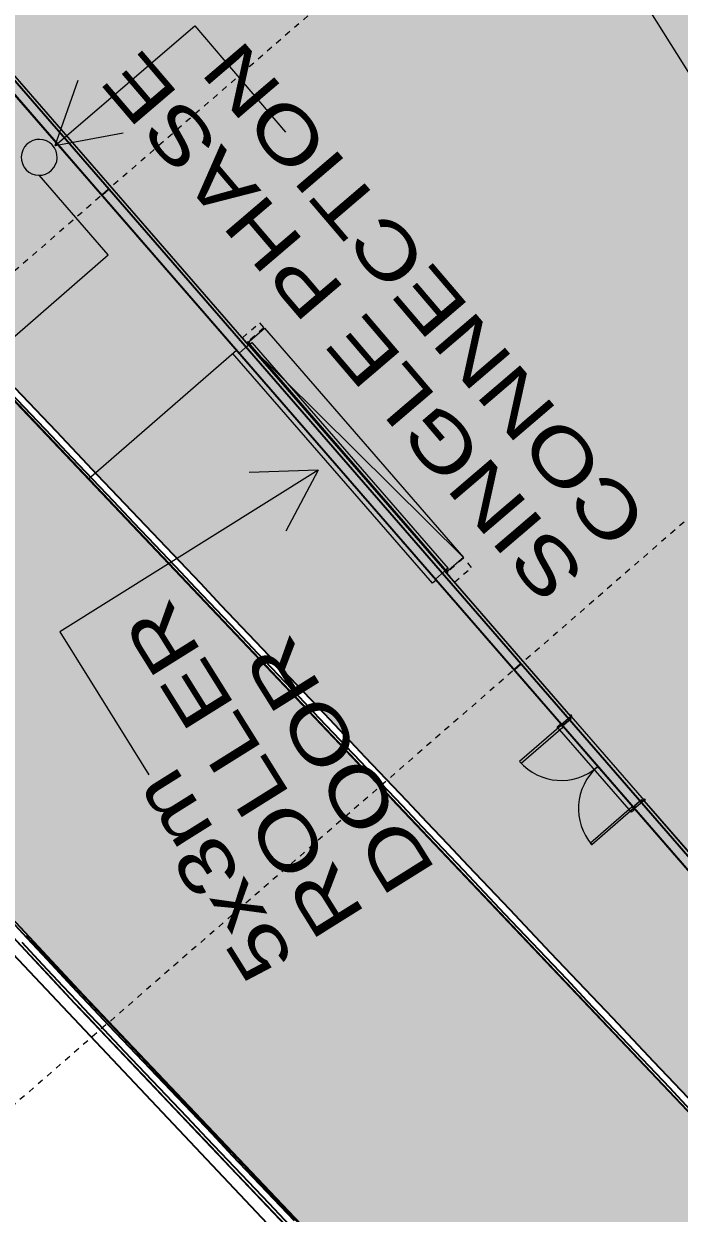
# Model space of a CAD drawing. Header units: metres. Extents: x 507649 to 508899, y 6966965 to 6967377.
# Drawn here: x 507759.82 to 507770.77, y 6967183.9 to 6967203.76 of the extents above; entities that cross this region are included whole.
import ezdxf

# ---------------------------------------------------------------- set-up
doc = ezdxf.new("R2010")
doc.units = ezdxf.units.M
for name, pattern in [('Dash Small', [0.9, 0.3, -0.15, 0.3, -0.15]), ('Grid Line', [2.1, 1.2, -0.3, 0.3, -0.3]), ('Overhead', [0.004, 0.0025, -0.0015])]:
    doc.linetypes.add(name, pattern=pattern)
doc.layers.get('DEFPOINTS').update_dxf_attribs({"color": 11})
doc.layers.add('_PROP-BDY', color=6, linetype='Continuous', plot=False)
for name, color, linetype, lineweight in [('A-DETL', 252, 'Continuous', 15), ('A-DOOR', 252, 'Continuous', 5), ('A-DOOR-FRAM', 252, 'Continuous', 5), ('A-FLOR', 252, 'Continuous', 5), ('A-FLOR-OVHD', 252, 'Overhead', 5), ('A-GENM', 252, 'Continuous', 5), ('A-WALL', 252, 'Continuous', 5), ('A-WALL-FNSH', 252, 'Continuous', 5)]:
    doc.layers.add(name, color=color, linetype=linetype, lineweight=lineweight)
for name, color, linetype in [('C_ARCH_BUILDING_OUTLINE', 5, 'Continuous'), ('C_TEXT_2.5', 7, 'Continuous'), ('EWS_BATTER TOP', 30, 'EARTHWORKS_Batter Ticks 1'), ('HATCH_PAVEMENT_CARPARK', 254, 'Continuous'), ('KRB_LIP', 6, 'Continuous'), ('PAV_CREST SAG', 2, 'Continuous')]:
    doc.layers.add(name, color=color, linetype=linetype)
doc.layers.add('C_HATCH_PR_BUILDING', color=7, linetype='Continuous', true_color=0xffffff)
doc.layers.add('HATCH_PAVEMENT_FOOTPATH', color=7, linetype='Continuous', true_color=0xffe8a3)
doc.layers.add('G-ANNO-TEXT', color=47, linetype='Continuous', lineweight=5, plot=False)
doc.layers.add('S-GRID', color=47, linetype='Continuous', lineweight=5, plot=False)
doc.styles.add('Arial', font='arial.ttf', dxfattribs={"width": 1.25, "height": 2.75})
doc.styles.add('Arial_B', font='ISOCP.shx', dxfattribs={"height": 800})
doc.linetypes.add('EARTHWORKS_Batter Ticks 1', pattern='A,0.5,[9,ISOCP.shx,S=1,R=0,X=0,Y=0],3,[9,ISOCP.shx,S=0.5,R=0,X=0,Y=0],2.5', length=6)

# ---------------------------------------------------------------- blocks, each defined once
blk = doc.blocks.new('XD_HATCH')
at = {"layer": 'C_HATCH_PR_BUILDING'}
h = blk.add_hatch(color=256, dxfattribs=at)
h.dxf.hatch_style = 1
h.paths.add_polyline_path([(507766.711, 6967255.442), (507736.522, 6967229.203), (507736.707, 6967228.989), (507736.687, 6967228.971), (507782.566, 6967176.226), (507795.661, 6967161.161), (507797.004, 6967162.328), (507817.315, 6967142.708), (507816.19, 6967141.318), (507902.111, 6967071.732), (507911.801, 6967083.72), (507919.918, 6967093.76), (507927.265, 6967102.833), (507888.211, 6967134.462), (507891.102, 6967138.268), (507841.624, 6967217.742), (507824.766, 6967203.095), (507829.311, 6967190.607), (507825.752, 6967187.514), (507795.494, 6967222.404)])
at = {"layer": 'HATCH_PAVEMENT_CARPARK'}
h = blk.add_hatch(color=256, dxfattribs=at)
h.dxf.hatch_style = 1
edge = h.paths.add_edge_path()
edge.add_arc((507820.003, 6967266.085), 90.985, 212.49045, 214.43315, ccw=False)
edge.add_line((507743.26, 6967217.211), (507739.398, 6967223.586))
edge.add_line((507739.398, 6967223.586), (507735.794, 6967229.354))
edge.add_arc((507741.735, 6967233.063), 7.004, 130.4092, 211.9744, ccw=False)
edge.add_line((507737.195, 6967238.395), (507750.654, 6967250.094))
edge.add_line((507750.654, 6967250.094), (507741.05, 6967244.042))
edge.add_line((507741.05, 6967244.042), (507736.887, 6967241.488))
edge.add_line((507736.887, 6967241.488), (507736.596, 6967241.375))
edge.add_line((507736.596, 6967241.375), (507734.55, 6967240.12))
edge.add_line((507734.55, 6967240.12), (507731.321, 6967238.12))
edge.add_line((507731.321, 6967238.12), (507725.641, 6967234.654))
edge.add_line((507725.641, 6967234.654), (507731.043, 6967225.636))
edge.add_line((507731.043, 6967225.636), (507734.314, 6967220.406))
edge.add_line((507734.314, 6967220.406), (507740.71, 6967210.555))
edge.add_arc((507792.018, 6967243.469), 60.957, 212.67978, 223.00419)
edge.add_line((507747.44, 6967201.893), (507760.817, 6967187.542))
edge.add_line((507760.817, 6967187.542), (507809.449, 6967136.334))
edge.add_line((507809.449, 6967136.334), (507818.102, 6967127.228))
edge.add_line((507818.102, 6967127.228), (507823.852, 6967121.378))
edge.add_line((507823.852, 6967121.378), (507824.492, 6967120.745))
edge.add_arc((508006.447, 6967303.151), 257.643, 225.07103, 227.49079)
edge.add_line((507832.355, 6967113.225), (507846.232, 6967101.068))
edge.add_line((507846.232, 6967101.068), (507853.401, 6967095.287))
edge.add_line((507853.401, 6967095.287), (507861.259, 6967089.103))
edge.add_line((507861.259, 6967089.103), (507875.892, 6967078.04))
edge.add_line((507875.892, 6967078.04), (507894.996, 6967066.105))
edge.add_line((507894.996, 6967066.105), (507898.306, 6967064.422))
edge.add_arc((507903.258, 6967076.442), 13, 247.607, 320.5781)
edge.add_line((507913.301, 6967068.186), (507923.209, 6967080.381))
edge.add_line((507923.209, 6967080.381), (507928.884, 6967087.367))
edge.add_line((507928.884, 6967087.367), (507934.503, 6967094.285))
edge.add_arc((507925.6, 6967101.304), 11.338, 321.7466, 356.9562)
edge.add_arc((507925.051, 6967101.301), 11.886, 357.1121, 390.6511)
edge.add_line((507935.276, 6967107.361), (507928.355, 6967118.419))
edge.add_arc((507932.593, 6967121.072), 5, 172.2504, 212.042, ccw=False)
edge.add_line((507927.638, 6967121.746), (507927.905, 6967123.707))
edge.add_line((507927.905, 6967123.707), (507927.905, 6967123.707))
edge.add_line((507927.905, 6967123.707), (507928.222, 6967126.036))
edge.add_line((507928.222, 6967126.036), (507922.15, 6967126.731))
edge.add_line((507922.15, 6967126.731), (507921.982, 6967124.77))
edge.add_line((507921.982, 6967124.77), (507922.008, 6967120.889))
edge.add_arc((507933.653, 6967120.754), 11.645, 179.3346, 190.5058)
edge.add_arc((507935.181, 6967121.115), 13.214, 190.8395, 200.6804)
edge.add_arc((507934.907, 6967121.234), 13.001, 201.5983, 211.6011)
edge.add_line((507923.833, 6967114.422), (507928.422, 6967107.084))
edge.add_arc((507919.474, 6967101.5), 10.548, 18.5241, 31.9651, ccw=False)
edge.add_line((507929.475, 6967104.851), (507929.787, 6967103.654))
edge.add_line((507929.787, 6967103.654), (507929.949, 6967102.428))
edge.add_arc((507919.973, 6967101.735), 10, -10.2075, 3.9733, ccw=False)
edge.add_arc((507921.309, 6967101.319), 8.612, 334.462, 350.9422, ccw=False)
edge.add_line((507929.08, 6967097.606), (507928.501, 6967096.513))
edge.add_line((507928.501, 6967096.513), (507927.791, 6967095.501))
edge.add_line((507927.791, 6967095.501), (507924.256, 6967091.166))
edge.add_line((507924.256, 6967091.166), (507918.568, 6967084.191))
edge.add_line((507918.568, 6967084.191), (507911.58, 6967075.614))
edge.add_line((507911.58, 6967075.614), (507910.645, 6967074.541))
edge.add_line((507910.645, 6967074.541), (507910.131, 6967074.048))
edge.add_line((507910.131, 6967074.048), (507909.863, 6967073.813))
edge.add_line((507909.863, 6967073.813), (507909.587, 6967073.587))
edge.add_line((507909.587, 6967073.587), (507909.304, 6967073.367))
edge.add_line((507909.304, 6967073.367), (507909.013, 6967073.157))
edge.add_line((507909.013, 6967073.157), (507908.416, 6967072.764))
edge.add_line((507908.416, 6967072.764), (507907.795, 6967072.408))
edge.add_line((507907.795, 6967072.408), (507907.154, 6967072.091))
edge.add_line((507907.154, 6967072.091), (507906.825, 6967071.948))
edge.add_line((507906.825, 6967071.948), (507906.493, 6967071.814))
edge.add_line((507906.493, 6967071.814), (507905.816, 6967071.577))
edge.add_line((507905.816, 6967071.577), (507905.127, 6967071.382))
edge.add_line((507905.127, 6967071.382), (507904.429, 6967071.208))
edge.add_line((507904.429, 6967071.208), (507903.012, 6967071.034))
edge.add_line((507903.012, 6967071.034), (507901.581, 6967071.056))
edge.add_line((507901.581, 6967071.056), (507900.489, 6967071.127))
edge.add_line((507900.489, 6967071.127), (507899.41, 6967071.292))
edge.add_line((507899.41, 6967071.292), (507898.989, 6967071.383))
edge.add_line((507898.989, 6967071.383), (507898.134, 6967071.614))
edge.add_line((507898.134, 6967071.614), (507897.297, 6967071.904))
edge.add_line((507897.297, 6967071.904), (507895.368, 6967072.947))
edge.add_line((507895.368, 6967072.947), (507879.298, 6967082.987))
edge.add_line((507879.298, 6967082.987), (507866.995, 6967092.289))
edge.add_line((507866.995, 6967092.289), (507856.54, 6967100.453))
edge.add_line((507856.54, 6967100.453), (507836.168, 6967117.777))
edge.add_line((507836.168, 6967117.777), (507828.863, 6967124.875))
edge.add_line((507828.863, 6967124.875), (507821.037, 6967132.845))
edge.add_line((507821.037, 6967132.845), (507813.741, 6967140.457))
edge.add_line((507813.741, 6967140.457), (507815.658, 6967142.761))
edge.add_line((507815.658, 6967142.761), (507797.065, 6967160.683))
edge.add_line((507797.065, 6967160.683), (507795.715, 6967159.508))
edge.add_line((507795.715, 6967159.508), (507754.472, 6967202.936))
edge.add_line((507754.472, 6967202.936), (507751.459, 6967206.268))
edge.add_arc((507819.868, 6967266.093), 90.877, 214.4857, 221.17028, ccw=False)
at = {"layer": 'HATCH_PAVEMENT_FOOTPATH'}
h = blk.add_hatch(color=256, dxfattribs=at)
h.dxf.hatch_style = 1
h.paths.add_polyline_path([(507816.19, 6967141.318), (507817.315, 6967142.708), (507797.004, 6967162.328), (507795.661, 6967161.161), (507782.566, 6967176.226), (507736.687, 6967228.971), (507736.707, 6967228.989), (507736.521, 6967229.201), (507736.245, 6967228.918), (507736.554, 6967228.404), (507736.811, 6967227.975), (507737.068, 6967227.546), (507737.326, 6967227.118), (507737.583, 6967226.689), (507737.846, 6967226.25), (507738.098, 6967225.832), (507738.355, 6967225.403), (507738.613, 6967224.974), (507738.87, 6967224.546), (507739.128, 6967224.117), (507739.435, 6967223.606), (507739.647, 6967223.266), (507739.913, 6967222.842), (507740.178, 6967222.419), (507740.444, 6967221.995), (507740.709, 6967221.571), (507740.974, 6967221.147), (507741.24, 6967220.723), (507741.411, 6967220.45), (507741.505, 6967220.3), (507741.77, 6967219.876), (507742.035, 6967219.452), (507742.301, 6967219.028), (507742.566, 6967218.604), (507742.831, 6967218.18), (507743.096, 6967217.756), (507743.387, 6967217.291), (507743.629, 6967216.913), (507743.901, 6967216.494), (507744.224, 6967216), (507744.45, 6967215.66), (507744.728, 6967215.246), (507745.084, 6967214.723), (507745.292, 6967214.422), (507745.577, 6967214.012), (507745.865, 6967213.604), (507746.155, 6967213.198), (507746.447, 6967212.793), (507746.741, 6967212.39), (507747.038, 6967211.989), (507747.337, 6967211.589), (507747.638, 6967211.19), (507747.941, 6967210.794), (507748.246, 6967210.399), (507748.554, 6967210.006), (507748.863, 6967209.614), (507749.175, 6967209.224), (507749.489, 6967208.836), (507749.805, 6967208.45), (507750.123, 6967208.065), (507750.444, 6967207.683), (507750.766, 6967207.301), (507751.091, 6967206.922), (507751.417, 6967206.545), (507751.571, 6967206.368), (507751.748, 6967206.173), (507752.418, 6967205.431), (507753.089, 6967204.689), (507753.759, 6967203.947), (507754.582, 6967203.038), (507755.112, 6967202.479), (507755.8, 6967201.754), (507756.489, 6967201.029), (507757.178, 6967200.304), (507757.866, 6967199.579), (507758.555, 6967198.854), (507758.732, 6967198.667), (507759.244, 6967198.129), (507759.932, 6967197.404), (507760.621, 6967196.679), (507761.31, 6967195.953), (507761.998, 6967195.228), (507762.687, 6967194.503), (507763.375, 6967193.778), (507764.064, 6967193.053), (507764.753, 6967192.328), (507765.276, 6967191.777), (507765.441, 6967191.603), (507766.13, 6967190.878), (507766.819, 6967190.153), (507767.507, 6967189.428), (507768.196, 6967188.702), (507768.885, 6967187.977), (507769.573, 6967187.252), (507770.262, 6967186.527), (507770.951, 6967185.802), (507771.639, 6967185.077), (507772.328, 6967184.352), (507773.016, 6967183.627), (507773.705, 6967182.902), (507774.394, 6967182.176), (507775.082, 6967181.451), (507775.771, 6967180.726), (507776.46, 6967180.001), (507777.148, 6967179.276), (507777.837, 6967178.551), (507778.526, 6967177.826), (507779.214, 6967177.101), (507779.903, 6967176.376), (507780.591, 6967175.651), (507781.28, 6967174.925), (507781.969, 6967174.2), (507782.657, 6967173.475), (507783.346, 6967172.75), (507784.035, 6967172.025), (507784.723, 6967171.3), (507785.412, 6967170.575), (507786.101, 6967169.85), (507786.789, 6967169.125), (507787.478, 6967168.399), (507788.166, 6967167.674), (507788.855, 6967166.949), (507789.544, 6967166.224), (507790.232, 6967165.499), (507790.921, 6967164.774), (507791.61, 6967164.049), (507792.298, 6967163.324), (507792.987, 6967162.599), (507793.676, 6967161.874), (507794.364, 6967161.148), (507795.053, 6967160.423), (507795.725, 6967159.716), (507796.281, 6967160.199), (507797.07, 6967160.886), (507797.235, 6967160.727), (507797.955, 6967160.033), (507798.675, 6967159.339), (507799.395, 6967158.645), (507800.115, 6967157.951), (507800.835, 6967157.257), (507801.555, 6967156.563), (507802.275, 6967155.869), (507802.995, 6967155.175), (507803.715, 6967154.481), (507804.435, 6967153.787), (507805.155, 6967153.093), (507805.875, 6967152.399), (507806.595, 6967151.705), (507807.315, 6967151.011), (507808.035, 6967150.317), (507808.755, 6967149.623), (507809.475, 6967148.929), (507810.195, 6967148.235), (507810.915, 6967147.541), (507811.635, 6967146.847), (507812.355, 6967146.153), (507813.074, 6967145.459), (507813.794, 6967144.765), (507814.514, 6967144.071), (507815.234, 6967143.377), (507815.861, 6967142.774), (507815.606, 6967142.459), (507814.977, 6967141.681), (507814.348, 6967140.904), (507813.941, 6967140.466), (507814.091, 6967140.308), (507816.88, 6967137.44), (507817.569, 6967136.715), (507818.257, 6967135.99), (507818.946, 6967135.265), (507819.635, 6967134.54), (507820.323, 6967133.815), (507821.145, 6967132.95), (507821.708, 6967132.376), (507822.409, 6967131.662), (507823.11, 6967130.949), (507823.81, 6967130.235), (507824.511, 6967129.521), (507825.211, 6967128.808), (507825.912, 6967128.094), (507826.613, 6967127.381), (507827.313, 6967126.667), (507828.014, 6967125.954), (507828.714, 6967125.24), (507828.968, 6967124.982), (507829.423, 6967124.54), (507830.14, 6967123.843), (507830.858, 6967123.146), (507831.575, 6967122.449), (507832.292, 6967121.752), (507833.009, 6967121.055), (507833.726, 6967120.358), (507834.444, 6967119.662), (507835.161, 6967118.965), (507835.878, 6967118.268), (507836.269, 6967117.888), (507836.608, 6967117.6), (507837.37, 6967116.952), (507838.132, 6967116.304), (507838.893, 6967115.656), (507839.655, 6967115.009), (507840.417, 6967114.361), (507841.179, 6967113.713), (507841.941, 6967113.065), (507842.702, 6967112.417), (507843.464, 6967111.77), (507844.226, 6967111.122), (507844.988, 6967110.474), (507845.75, 6967109.826), (507846.511, 6967109.178), (507847.273, 6967108.531), (507848.035, 6967107.883), (507848.797, 6967107.235), (507849.559, 6967106.587), (507850.32, 6967105.939), (507851.082, 6967105.291), (507851.844, 6967104.644), (507852.606, 6967103.996), (507853.368, 6967103.348), (507854.129, 6967102.7), (507854.891, 6967102.052), (507855.653, 6967101.405), (507856.415, 6967100.757), (507856.635, 6967100.57), (507857.19, 6967100.136), (507857.979, 6967099.52), (507858.767, 6967098.905), (507859.555, 6967098.289), (507860.343, 6967097.674), (507861.131, 6967097.058), (507861.919, 6967096.443), (507862.707, 6967095.827), (507863.496, 6967095.212), (507864.284, 6967094.596), (507865.072, 6967093.981), (507865.86, 6967093.365), (507866.648, 6967092.75), (507867.086, 6967092.408), (507867.439, 6967092.141), (507868.236, 6967091.538), (507869.034, 6967090.935), (507869.832, 6967090.332), (507870.629, 6967089.729), (507871.427, 6967089.126), (507872.225, 6967088.523), (507873.022, 6967087.92), (507873.82, 6967087.317), (507874.618, 6967086.714), (507875.416, 6967086.111), (507876.213, 6967085.508), (507877.011, 6967084.905), (507877.809, 6967084.301), (507878.606, 6967083.698), (507879.394, 6967083.104), (507880.242, 6967082.574), (507881.09, 6967082.045), (507881.938, 6967081.515), (507882.786, 6967080.985), (507883.634, 6967080.455), (507884.482, 6967079.925), (507885.331, 6967079.395), (507886.179, 6967078.865), (507887.027, 6967078.335), (507887.875, 6967077.806), (507888.723, 6967077.276), (507889.571, 6967076.746), (507890.419, 6967076.216), (507890.786, 6967075.987), (507891.267, 6967075.686), (507892.115, 6967075.156), (507892.963, 6967074.626), (507893.811, 6967074.097), (507894.659, 6967073.567), (507895.507, 6967073.037), (507895.932, 6967072.787), (507896.368, 6967072.553), (507896.812, 6967072.337), (507897.264, 6967072.139), (507897.724, 6967071.959), (507898.191, 6967071.798), (507898.393, 6967071.735), (507898.664, 6967071.655), (507899.143, 6967071.532), (507899.625, 6967071.428), (507900.112, 6967071.343), (507900.602, 6967071.277), (507901.094, 6967071.232), (507901.587, 6967071.206), (507902.081, 6967071.2), (507902.575, 6967071.213), (507903.067, 6967071.247), (507903.173, 6967071.258), (507902.299, 6967071.964), (507902.111, 6967071.732)])
blk = doc.blocks.new('25027_BNP_Skygate Play-Sheet - 000101 - SITE PLAN')
at = {"layer": '_PROP-BDY'}
blk.add_line((-2260610.86, 4059443.92), (-2388364.28, 4033725.42), dxfattribs=at)
at = {"layer": 'A-DETL'}
blk.add_line((-2305575.66, 4043846.73), (-2285255.06, 4047981), dxfattribs=at)
for start, end in [(0, 180), (180, 0)]:
    blk.add_arc((-2273051.69, 4047294.33), 300, start, end, dxfattribs=at)
at = {"layer": 'A-DOOR', "linetype": 'Dash Small'}
for p, q in [((-2277514.62, 4045995.17), (-2277405.97, 4046012.38)), ((-2277405.97, 4046012.38), (-2277346.86, 4045639.15)), ((-2277455.5, 4045621.94), (-2277514.62, 4045995.17)), ((-2277346.86, 4045639.15), (-2277455.5, 4045621.94)), ((-2282541.95, 4045198.89), (-2282744.42, 4045166.82)), ((-2282744.42, 4045166.82), (-2282685.31, 4044793.59)), ((-2282482.83, 4044825.66), (-2282541.95, 4045198.89)), ((-2282685.31, 4044793.59), (-2282482.83, 4044825.66))]:
    blk.add_line(p, q, dxfattribs=at)
at = {"layer": 'A-DOOR'}
for p, q in [((-2285858.8, 4045831.79), (-2285898.3, 4045825.53)), ((-2285898.3, 4045825.53), (-2285754.38, 4044916.86)), ((-2285714.87, 4044923.12), (-2285858.8, 4045831.79)), ((-2282531.29, 4045195.51), (-2277523.71, 4045988.66)), ((-2277523.71, 4045988.66), (-2282531.29, 4045195.51)), ((-2282528.16, 4045175.76), (-2277520.58, 4045968.91)), ((-2282472.17, 4044822.29), (-2277523.71, 4045988.66)), ((-2277523.71, 4045988.66), (-2277464.6, 4045615.44)), ((-2277520.58, 4045968.91), (-2277523.71, 4045988.66)), ((-2277464.6, 4045615.44), (-2282472.17, 4044822.29)), ((-2287678.12, 4045543.63), (-2287638.61, 4045549.89)), ((-2287534.19, 4044634.96), (-2287678.12, 4045543.63)), ((-2287638.61, 4045549.89), (-2287494.68, 4044641.21)), ((-2282472.17, 4044822.29), (-2282531.29, 4045195.51)), ((-2282531.29, 4045195.51), (-2282528.16, 4045175.76)), ((-2285754.38, 4044916.86), (-2285714.87, 4044923.12)), ((-2287494.68, 4044641.21), (-2287534.19, 4044634.96))]:
    blk.add_line(p, q, dxfattribs=at)
for centre, start, end in [((-2285714.87, 4044923.12), 99.000328, 189.000328), ((-2287534.19, 4044634.96), 9.000328, 99.000328)]:
    blk.add_arc(centre, 920, start, end, dxfattribs=at)
at = {"layer": 'A-DOOR-FRAM'}
for p, q in [((-2277514.62, 4045995.17), (-2277559.06, 4045988.13)), ((-2277559.06, 4045988.13), (-2277558.75, 4045986.15)), ((-2277558.75, 4045986.15), (-2277559.06, 4045988.13)), ((-2277558.75, 4045986.15), (-2277518.26, 4045992.57)), ((-2277518.26, 4045992.57), (-2277558.75, 4045986.15)), ((-2277514.19, 4045966.89), (-2277554.68, 4045960.47)), ((-2277554.68, 4045960.47), (-2277514.19, 4045966.89)), ((-2277554.68, 4045960.47), (-2277554.37, 4045958.5)), ((-2277554.37, 4045958.5), (-2277554.68, 4045960.47)), ((-2277554.37, 4045958.5), (-2277509.92, 4045965.54)), ((-2277509.92, 4045965.54), (-2277554.37, 4045958.5)), ((-2277518.26, 4045992.57), (-2277514.19, 4045966.89)), ((-2277514.19, 4045966.89), (-2277518.26, 4045992.57)), ((-2277509.92, 4045965.54), (-2277514.62, 4045995.17)), ((-2277514.62, 4045995.17), (-2277509.92, 4045965.54)), ((-2282497.5, 4045205.93), (-2282541.95, 4045198.89)), ((-2282541.95, 4045198.89), (-2282537.25, 4045169.26)), ((-2282537.25, 4045169.26), (-2282541.95, 4045198.89)), ((-2282537.68, 4045197.54), (-2282497.19, 4045203.95)), ((-2282497.19, 4045203.95), (-2282537.68, 4045197.54)), ((-2282533.62, 4045171.86), (-2282537.68, 4045197.54)), ((-2282537.68, 4045197.54), (-2282533.62, 4045171.86)), ((-2282537.25, 4045169.26), (-2282492.81, 4045176.3)), ((-2282492.81, 4045176.3), (-2282537.25, 4045169.26)), ((-2282493.12, 4045178.27), (-2282533.62, 4045171.86)), ((-2282533.62, 4045171.86), (-2282493.12, 4045178.27)), ((-2282497.19, 4045203.95), (-2282497.5, 4045205.93)), ((-2282497.5, 4045205.93), (-2282497.19, 4045203.95)), ((-2282492.81, 4045176.3), (-2282493.12, 4045178.27)), ((-2282493.12, 4045178.27), (-2282492.81, 4045176.3)), ((-2285706.48, 4044882.94), (-2285731.17, 4044879.02)), ((-2285706.48, 4044882.94), (-2285731.17, 4044879.02)), ((-2285731.17, 4044879.02), (-2285706.61, 4044723.96)), ((-2285728.89, 4044877.36), (-2285704.19, 4044881.27)), ((-2285728.89, 4044877.36), (-2285704.19, 4044881.27)), ((-2285704.95, 4044726.25), (-2285728.89, 4044877.36)), ((-2285693.14, 4044926.56), (-2285712.9, 4044923.43)), ((-2285693.14, 4044926.56), (-2285712.9, 4044923.43)), ((-2285712.9, 4044923.43), (-2285706.48, 4044882.94)), ((-2285706.48, 4044882.94), (-2285712.9, 4044923.43)), ((-2285710.61, 4044921.77), (-2285694.81, 4044924.27)), ((-2285710.61, 4044921.77), (-2285694.81, 4044924.27)), ((-2285704.19, 4044881.27), (-2285710.61, 4044921.77)), ((-2285710.61, 4044921.77), (-2285704.19, 4044881.27)), ((-2285693.24, 4044914.39), (-2285706.08, 4044912.36)), ((-2285693.24, 4044914.39), (-2285706.08, 4044912.36)), ((-2285706.08, 4044912.36), (-2285705.77, 4044910.39)), ((-2285705.77, 4044910.39), (-2285706.08, 4044912.36)), ((-2285705.77, 4044910.39), (-2285690.95, 4044912.73)), ((-2285705.77, 4044910.39), (-2285690.95, 4044912.73)), ((-2285694.81, 4044924.27), (-2285693.24, 4044914.39)), ((-2285693.24, 4044914.39), (-2285694.81, 4044924.27)), ((-2285690.95, 4044912.73), (-2285693.14, 4044926.56)), ((-2285693.14, 4044926.56), (-2285690.95, 4044912.73)), ((-2287536.17, 4044634.64), (-2287555.92, 4044631.51)), ((-2287555.92, 4044631.51), (-2287536.17, 4044634.64)), ((-2287555.92, 4044631.51), (-2287553.73, 4044617.69)), ((-2287553.73, 4044617.69), (-2287555.92, 4044631.51)), ((-2287553.73, 4044617.69), (-2287538.92, 4044620.03)), ((-2287538.92, 4044620.03), (-2287553.73, 4044617.69)), ((-2287553.63, 4044629.85), (-2287537.83, 4044632.35)), ((-2287537.83, 4044632.35), (-2287553.63, 4044629.85)), ((-2287552.07, 4044619.97), (-2287553.63, 4044629.85)), ((-2287553.63, 4044629.85), (-2287552.07, 4044619.97)), ((-2287539.23, 4044622.01), (-2287552.07, 4044619.97)), ((-2287552.07, 4044619.97), (-2287539.23, 4044622.01)), ((-2287538.92, 4044620.03), (-2287539.23, 4044622.01)), ((-2287539.23, 4044622.01), (-2287538.92, 4044620.03)), ((-2287537.83, 4044632.35), (-2287531.42, 4044591.86)), ((-2287531.42, 4044591.86), (-2287537.83, 4044632.35)), ((-2287529.75, 4044594.15), (-2287536.17, 4044634.64)), ((-2287536.17, 4044634.64), (-2287529.75, 4044594.15)), ((-2285706.61, 4044723.96), (-2285681.92, 4044727.87)), ((-2285706.61, 4044723.96), (-2285681.92, 4044727.87)), ((-2285680.26, 4044730.16), (-2285704.95, 4044726.25)), ((-2285680.26, 4044730.16), (-2285704.95, 4044726.25)), ((-2285681.92, 4044727.87), (-2285675.51, 4044687.37)), ((-2285675.51, 4044687.37), (-2285681.92, 4044727.87)), ((-2285673.84, 4044689.66), (-2285680.26, 4044730.16)), ((-2285680.26, 4044730.16), (-2285673.84, 4044689.66)), ((-2285675.51, 4044687.37), (-2285655.75, 4044690.5)), ((-2285675.51, 4044687.37), (-2285655.75, 4044690.5)), ((-2285658.04, 4044692.17), (-2285673.84, 4044689.66)), ((-2285658.04, 4044692.17), (-2285673.84, 4044689.66)), ((-2285657.94, 4044704.33), (-2285672.76, 4044701.98)), ((-2285657.94, 4044704.33), (-2285672.76, 4044701.98)), ((-2285672.76, 4044701.98), (-2285672.45, 4044700.01)), ((-2285672.45, 4044700.01), (-2285672.76, 4044701.98)), ((-2285672.45, 4044700.01), (-2285659.61, 4044702.04)), ((-2285672.45, 4044700.01), (-2285659.61, 4044702.04)), ((-2285659.61, 4044702.04), (-2285658.04, 4044692.17)), ((-2285658.04, 4044692.17), (-2285659.61, 4044702.04)), ((-2285655.75, 4044690.5), (-2285657.94, 4044704.33)), ((-2285657.94, 4044704.33), (-2285655.75, 4044690.5)), ((-2287531.42, 4044591.86), (-2287506.72, 4044595.77)), ((-2287506.72, 4044595.77), (-2287531.42, 4044591.86)), ((-2287505.06, 4044598.06), (-2287529.75, 4044594.15)), ((-2287529.75, 4044594.15), (-2287505.06, 4044598.06)), ((-2287482.79, 4044444.65), (-2287507.48, 4044440.74)), ((-2287507.48, 4044440.74), (-2287482.79, 4044444.65)), ((-2287507.48, 4044440.74), (-2287501.07, 4044400.25)), ((-2287501.07, 4044400.25), (-2287507.48, 4044440.74)), ((-2287506.72, 4044595.77), (-2287482.79, 4044444.65)), ((-2287505.19, 4044439.08), (-2287480.5, 4044442.99)), ((-2287480.5, 4044442.99), (-2287505.19, 4044439.08)), ((-2287498.78, 4044398.59), (-2287505.19, 4044439.08)), ((-2287505.19, 4044439.08), (-2287498.78, 4044398.59)), ((-2287480.5, 4044442.99), (-2287505.06, 4044598.06)), ((-2287505.91, 4044411.63), (-2287520.72, 4044409.28)), ((-2287520.72, 4044409.28), (-2287505.91, 4044411.63)), ((-2287520.72, 4044409.28), (-2287518.53, 4044395.46)), ((-2287518.53, 4044395.46), (-2287520.72, 4044409.28)), ((-2287518.53, 4044395.46), (-2287498.78, 4044398.59)), ((-2287498.78, 4044398.59), (-2287518.53, 4044395.46)), ((-2287518.43, 4044407.62), (-2287505.59, 4044409.66)), ((-2287505.59, 4044409.66), (-2287518.43, 4044407.62)), ((-2287516.87, 4044397.74), (-2287518.43, 4044407.62)), ((-2287518.43, 4044407.62), (-2287516.87, 4044397.74)), ((-2287501.07, 4044400.25), (-2287516.87, 4044397.74)), ((-2287516.87, 4044397.74), (-2287501.07, 4044400.25)), ((-2287505.59, 4044409.66), (-2287505.91, 4044411.63)), ((-2287505.91, 4044411.63), (-2287505.59, 4044409.66))]:
    blk.add_line(p, q, dxfattribs=at)
at = {"layer": 'A-FLOR'}
for p, q in [((-2345361.68, 4041875.09), (-2283958.11, 4054367.79)), ((-2262838.73, 4052541.66), (-2294595.29, 4046080.71)), ((-2278039.39, 4049449.05), (-2277525.33, 4046205.08)), ((-2274158.52, 4046737.54), (-2274124.06, 4046743))]:
    blk.add_line(p, q, dxfattribs=at)
at = {"layer": 'A-FLOR-OVHD'}
blk.add_line((-2325995.01, 4038527.95), (-2236242.9, 4052743.81), dxfattribs=at)
at = {"layer": 'A-GENM'}
for p, q in [((-2275401.23, 4049449.09), (-2275041.41, 4047177.4)), ((-2275041.41, 4047177.4), (-2273305.78, 4047452.31))]:
    blk.add_line(p, q, dxfattribs=at)
at = {"layer": 'A-WALL'}
for p, q in [((-2251907.18, 4050110.87), (-2277568.29, 4046046.4)), ((-2263787.98, 4048380.94), (-2274124.13, 4046743.79)), ((-2267104.62, 4047653.12), (-2277560.47, 4045997.02)), ((-2282530.2, 4045412.35), (-2274158.7, 4046738.32)), ((-2274147.26, 4046730), (-2274158.7, 4046738.32)), ((-2274125.36, 4046591.73), (-2274147.26, 4046730)), ((-2274124.13, 4046743.79), (-2274132.44, 4046732.35)), ((-2274132.44, 4046732.35), (-2274110.54, 4046594.07)), ((-2282563.89, 4045490.82), (-2277538.28, 4046286.83)), ((-2277591.76, 4046194.55), (-2277560.47, 4045997.02)), ((-2277568.29, 4046046.42), (-2277574.86, 4046045.38)), ((-2277574.86, 4046045.38), (-2277564.84, 4045982.15)), ((-2277559.06, 4045988.13), (-2282497.5, 4045205.93)), ((-2277555.3, 4045921.88), (-2282493.73, 4045139.68)), ((-2277561.71, 4045962.4), (-2277555.3, 4045921.88)), ((-2282530.2, 4045412.35), (-2284494.85, 4045101.17)), ((-2282550.94, 4045409.07), (-2282563.89, 4045490.82)), ((-2282498.91, 4045214.82), (-2282530.2, 4045412.35)), ((-2282506.73, 4045264.2), (-2285677.21, 4044762.03)), ((-2282498.91, 4045214.82), (-2285669.39, 4044712.64)), ((-2284529.42, 4045095.7), (-2285700.67, 4044910.18)), ((-2284529.42, 4045095.7), (-2284494.85, 4045101.17)), ((-2284517.98, 4045087.38), (-2284529.42, 4045095.7)), ((-2284496.08, 4044949.11), (-2284517.98, 4045087.38)), ((-2284494.85, 4045101.17), (-2284503.16, 4045089.73)), ((-2284503.16, 4045089.73), (-2284481.26, 4044951.45)), ((-2282493.73, 4045139.68), (-2282500.15, 4045180.19)), ((-2282489.6, 4045181.87), (-2282483.19, 4045141.37)), ((-2287566.31, 4044697.12), (-2285703.53, 4044992.17)), ((-2287543.7, 4044618.26), (-2285700.67, 4044910.18)), ((-2285703.53, 4044992.17), (-2285690.8, 4044911.74)), ((-2285700.67, 4044910.18), (-2285669.39, 4044712.64)), ((-2287543.7, 4044618.26), (-2294865.57, 4043458.55)), ((-2287553.57, 4044616.7), (-2287566.31, 4044697.12)), ((-2287512.41, 4044420.73), (-2287543.7, 4044618.26)), ((-2285667.98, 4044703.75), (-2287511, 4044411.84)), ((-2285711.78, 4044756.57), (-2287485.67, 4044475.61)), ((-2285677.21, 4044762.05), (-2285710.2, 4044756.82)), ((-2287520.23, 4044470.11), (-2306404.82, 4041478.97)), ((-2287512.41, 4044420.73), (-2306396.99, 4041429.59)), ((-2287487.25, 4044475.36), (-2287520.23, 4044470.13))]:
    blk.add_line(p, q, dxfattribs=at)
at = {"layer": 'A-WALL-FNSH'}
for p, q in [((-2277559.06, 4045988.13), (-2267103.29, 4047644.22)), ((-2277560.47, 4045997.02), (-2277559.06, 4045988.13)), ((-2282497.5, 4045205.93), (-2282498.91, 4045214.82)), ((-2285667.98, 4044703.75), (-2282497.5, 4045205.93)), ((-2285669.39, 4044712.64), (-2285667.98, 4044703.75)), ((-2287511, 4044411.84), (-2287512.41, 4044420.73)), ((-2306395.59, 4041420.7), (-2287511, 4044411.84))]:
    blk.add_line(p, q, dxfattribs=at)
at = {"layer": 'G-ANNO-TEXT'}
for p, q in [((-2280912.49, 4051200.45), (-2282765.37, 4051200.45)), ((-2279951.41, 4051200.45), (-2280912.49, 4051200.45)), ((-2279951.41, 4046107.94), (-2279951.41, 4051200.45)), ((-2279951.41, 4046107.94), (-2280528.76, 4047107.94)), ((-2279951.41, 4046107.94), (-2279374.06, 4047107.94)), ((-2273023.49, 4046964.29), (-2273446.69, 4045889.94)), ((-2273023.49, 4046964.29), (-2272304.67, 4046060.62)), ((-2273023.49, 4046964.29), (-2272569.31, 4043925.45)), ((-2272569.31, 4043925.45), (-2273795.74, 4043742.16)), ((-2273795.74, 4043742.16), (-2274876.32, 4043580.65))]:
    blk.add_line(p, q, dxfattribs=at)
at = {"layer": 'G-ANNO-TEXT', "lineweight": 18}
blk.add_line((-2263890.33, 4037343.92), (-2285928.57, 4037343.92), dxfattribs=at)
at = {"layer": 'S-GRID', "linetype": 'Grid Line'}
for p, q in [((-2266638.33, 3999370.19), (-2280550.03, 4087201.98)), ((-2277009.05, 3997727.56), (-2290920.75, 4085559.36)), ((-2325990.24, 4038528.7), (-2226640.2, 4054264.79))]:
    blk.add_line(p, q, dxfattribs=at)
at = {"layer": 'G-ANNO-TEXT', "char_height": 900, "attachment_point": 1, "style": 'Arial'}
for s, insert, width in [('5x3m ', (-2286672.66, 4051650.45), 4008.4375), ('ROLLER ', (-2286672.66, 4050261.39), 6253.1625), ('DOOR', (-2286672.66, 4048872.33), 4489.45)]:
    blk.add_mtext(s, dxfattribs=dict(at, insert=insert, width=width))
at = {"layer": 'G-ANNO-TEXT', "char_height": 900, "attachment_point": 1, "rotation": 8.500407, "style": 'Arial'}
for s, insert, width in [('SINGLE PHASE ', (-2283918.97, 4044088.64), 11343.8781), ('CONNECTION', (-2283713.64, 4042714.84), 10021.0938)]:
    blk.add_mtext(s, dxfattribs=dict(at, insert=insert, width=width))
at = {"layer": 'G-ANNO-TEXT', "lineweight": 13, "insert": (-2283507, 4036377.84), "char_height": 2000, "width": 20763.7062, "attachment_point": 1, "style": 'Arial_B'}
blk.add_mtext('GAME OVER', dxfattribs=at)
blk = doc.blocks.new('XE_ARCH')
at = {"xscale": 0.001, "yscale": 0.001, "zscale": 0.001, "rotation": 121.996}
blk.add_blockref('25027_BNP_Skygate Play-Sheet - 000101 - SITE PLAN', (509988.126, 6971273.77), dxfattribs=at)
at = {"layer": 'DEFPOINTS'}
blk.add_lwpolyline([(507766.713, 6967255.443), (507736.522, 6967229.203), (507795.661, 6967161.161), (507797.005, 6967162.329), (507817.315, 6967142.708), (507816.19, 6967141.319), (507902.084, 6967071.741), (507927.265, 6967102.832), (507888.211, 6967134.463), (507891.284, 6967138.257), (507841.636, 6967217.752), (507824.767, 6967203.096), (507829.281, 6967190.691), (507825.699, 6967187.577), (507766.713, 6967255.443)], dxfattribs=at)
blk = doc.blocks.new('XD_DESIGN BASE_1')
at = {"layer": 'C_ARCH_BUILDING_OUTLINE', "elevation": 5.24}
blk.add_lwpolyline([(507902.095, 6967072.072), (507919.667, 6967093.787), (507918.626, 6967094.631), (507925.899, 6967103.612), (507888.008, 6967134.433), (507891.102, 6967138.268), (507841.557, 6967217.483), (507824.94, 6967203.05), (507829.494, 6967190.536), (507825.676, 6967187.216), (507825.561, 6967187.348), (507766.697, 6967255.23), (507751.828, 6967242.078), (507736.783, 6967229.129), (507754.43, 6967208.841), (507781.975, 6967177.135), (507795.754, 6967161.44), (507797.064, 6967162.579), (507797.288, 6967162.407), (507817.659, 6967142.729), (507816.547, 6967141.356), (507902.095, 6967072.072)], dxfattribs=at)
at = {"layer": 'C_ARCH_BUILDING_OUTLINE'}
blk.add_polyline3d([(507736.687, 6967228.971, 5.19), (507745.146, 6967219.279, 5.19), (507746.37, 6967217.871, 5.19), (507754.234, 6967208.823, 5.19), (507768.143, 6967192.82, 5.19), (507769.367, 6967191.412, 5.19), (507782.566, 6967176.226, 5.19), (507783.803, 6967174.803, 5.19), (507795.661, 6967161.161, 5.19), (507797.004, 6967162.328, 5.19), (507800.245, 6967159.197, 5.19), (507802.403, 6967157.113, 5.19), (507804.136, 6967155.438, 5.19), (507805.478, 6967154.142, 5.19), (507817.315, 6967142.708, 5.19), (507816.19, 6967141.318, 5.19), (507816.927, 6967140.721, 5.19), (507818.377, 6967139.547, 5.19), (507830.216, 6967129.959, 5.19), (507831.666, 6967128.784, 5.19), (507861.059, 6967104.979, 5.19), (507863.254, 6967103.202, 5.19)], dxfattribs=at)
at = {"layer": 'EWS_BATTER TOP'}
blk.add_polyline3d([(507846.103, 6967100.914, 5.086), (507832.222, 6967113.076, 4.994), (507824.351, 6967120.603, 4.94), (507824.351, 6967120.603, 4.94), (507823.71, 6967121.237, 4.94), (507817.959, 6967127.089, 4.985), (507809.304, 6967136.196, 5.048), (507802.418, 6967143.447, 5.098), (507791.219, 6967155.239, 5.017), (507776.471, 6967170.768, 4.91), (507775.851, 6967171.421, 4.91), (507760.671, 6967187.405, 5.021), (507747.294, 6967201.757, 5.119), (507743.722, 6967205.95, 5.086), (507740.542, 6967210.447, 5.053), (507740.542, 6967210.447, 5.053), (507734.144, 6967220.3, 4.982), (507730.872, 6967225.532, 4.921), (507730.871, 6967225.534, 4.921), (507725.521, 6967234.465, 4.517)], dxfattribs=at)
at = {"layer": 'KRB_LIP'}
for points in [[(507858.979, 6967098.438, 4.98), (507851.174, 6967104.69, 4.98), (507843.547, 6967111.161, 4.98), (507836.107, 6967117.864, 4.98), (507828.856, 6967124.8, 4.98), (507821.796, 6967131.971, 4.98), (507813.741, 6967140.457, 5), (507815.6, 6967142.752, 5.03), (507797.015, 6967160.682, 5.034), (507795.665, 6967159.508, 5.016), (507765.167, 6967191.673, 5.015), (507758.623, 6967198.564, 5.008), (507754.472, 6967202.936, 5.008), (507751.459, 6967206.268, 5.008), (507748.088, 6967210.358, 5.008), (507744.961, 6967214.638, 5.008), (507744.961, 6967214.638, 5.008), (507743.26, 6967217.211, 5.008), (507743.26, 6967217.211, 5.008), (507739.306, 6967223.529, 5.015)], [(507846.232, 6967101.068, 4.977), (507832.355, 6967113.225, 4.884), (507824.492, 6967120.745, 4.83), (507824.492, 6967120.745, 4.83), (507823.852, 6967121.378, 4.83), (507818.102, 6967127.228, 4.876), (507809.449, 6967136.334, 4.938), (507802.563, 6967143.585, 4.988), (507791.364, 6967155.376, 4.907), (507776.616, 6967170.906, 4.8), (507775.996, 6967171.559, 4.8), (507760.817, 6967187.542, 4.911), (507747.44, 6967201.893, 5.009), (507743.88, 6967206.073, 4.976), (507740.71, 6967210.555, 4.943), (507740.71, 6967210.555, 4.943), (507734.314, 6967220.406, 4.873), (507731.043, 6967225.636, 4.811), (507726.104, 6967233.882, 4.407), (507725.641, 6967234.654, 4.407)]]:
    blk.add_polyline3d(points, dxfattribs=at)
at = {"layer": 'PAV_CREST SAG'}
for points in [[(507770.953, 6967185.63, 5.165), (507770.609, 6967185.993, 5.165), (507770.265, 6967186.356, 5.165), (507769.921, 6967186.718, 5.165), (507769.577, 6967187.081, 5.165), (507769.233, 6967187.444, 5.165), (507768.889, 6967187.807, 5.165), (507768.545, 6967188.17, 5.165), (507768.201, 6967188.533, 5.165), (507767.857, 6967188.895, 5.165), (507767.513, 6967189.258, 5.165), (507767.169, 6967189.621, 5.165), (507766.825, 6967189.984, 5.165), (507766.481, 6967190.347, 5.165), (507766.137, 6967190.71, 5.165), (507765.793, 6967191.072, 5.165), (507765.448, 6967191.435, 5.165), (507765.197, 6967191.701, 5.165), (507765.104, 6967191.798, 5.165), (507764.76, 6967192.161, 5.165), (507764.416, 6967192.523, 5.164), (507764.071, 6967192.886, 5.164), (507763.727, 6967193.248, 5.163), (507763.383, 6967193.611, 5.163), (507763.038, 6967193.973, 5.163), (507762.694, 6967194.336, 5.162), (507762.35, 6967194.698, 5.162), (507762.005, 6967195.061, 5.162), (507761.661, 6967195.424, 5.161), (507761.317, 6967195.786, 5.161), (507760.973, 6967196.149, 5.16), (507760.628, 6967196.511, 5.16), (507760.284, 6967196.874, 5.16), (507759.94, 6967197.236, 5.159), (507759.595, 6967197.599, 5.159)], [(507770.953, 6967185.63, 5.165), (507770.609, 6967185.993, 5.165), (507770.265, 6967186.356, 5.165), (507769.921, 6967186.718, 5.165), (507769.577, 6967187.081, 5.165), (507769.233, 6967187.444, 5.165), (507768.889, 6967187.807, 5.165), (507768.545, 6967188.17, 5.165), (507768.201, 6967188.533, 5.165), (507767.857, 6967188.895, 5.165), (507767.513, 6967189.258, 5.165), (507767.169, 6967189.621, 5.165), (507766.825, 6967189.984, 5.165), (507766.481, 6967190.347, 5.165), (507766.137, 6967190.71, 5.165), (507765.793, 6967191.072, 5.165), (507765.448, 6967191.435, 5.165), (507765.197, 6967191.701, 5.165), (507765.104, 6967191.798, 5.165), (507764.76, 6967192.161, 5.165), (507764.416, 6967192.523, 5.164), (507764.071, 6967192.886, 5.164), (507763.727, 6967193.248, 5.163), (507763.383, 6967193.611, 5.163), (507763.038, 6967193.973, 5.163), (507762.694, 6967194.336, 5.162), (507762.35, 6967194.698, 5.162), (507762.005, 6967195.061, 5.162), (507761.661, 6967195.424, 5.161), (507761.317, 6967195.786, 5.161), (507760.973, 6967196.149, 5.16), (507760.628, 6967196.511, 5.16), (507760.284, 6967196.874, 5.16), (507759.94, 6967197.236, 5.159), (507759.595, 6967197.599, 5.159)], [(507770.953, 6967185.63, 5.165), (507770.609, 6967185.993, 5.165), (507770.265, 6967186.356, 5.165), (507769.921, 6967186.718, 5.165), (507769.577, 6967187.081, 5.165), (507769.233, 6967187.444, 5.165), (507768.889, 6967187.807, 5.165), (507768.545, 6967188.17, 5.165), (507768.201, 6967188.533, 5.165), (507767.857, 6967188.895, 5.165), (507767.513, 6967189.258, 5.165), (507767.169, 6967189.621, 5.165), (507766.825, 6967189.984, 5.165), (507766.481, 6967190.347, 5.165), (507766.137, 6967190.71, 5.165), (507765.793, 6967191.072, 5.165), (507765.448, 6967191.435, 5.165), (507765.197, 6967191.701, 5.165), (507765.104, 6967191.798, 5.165), (507764.76, 6967192.161, 5.165), (507764.416, 6967192.523, 5.164), (507764.071, 6967192.886, 5.164), (507763.727, 6967193.248, 5.163), (507763.383, 6967193.611, 5.163), (507763.038, 6967193.973, 5.163), (507762.694, 6967194.336, 5.162), (507762.35, 6967194.698, 5.162), (507762.005, 6967195.061, 5.162), (507761.661, 6967195.424, 5.161), (507761.317, 6967195.786, 5.161), (507760.973, 6967196.149, 5.16), (507760.628, 6967196.511, 5.16), (507760.284, 6967196.874, 5.16), (507759.94, 6967197.236, 5.159), (507759.595, 6967197.599, 5.159)], [(507771.033, 6967185.706, 5.165), (507770.689, 6967186.068, 5.165), (507770.345, 6967186.431, 5.165), (507770.001, 6967186.794, 5.165), (507769.657, 6967187.157, 5.165), (507769.313, 6967187.52, 5.165), (507768.969, 6967187.883, 5.165), (507768.624, 6967188.245, 5.165), (507768.28, 6967188.608, 5.165), (507767.936, 6967188.971, 5.165), (507767.592, 6967189.334, 5.165), (507767.248, 6967189.697, 5.165), (507766.904, 6967190.06, 5.165), (507766.56, 6967190.422, 5.165), (507766.216, 6967190.785, 5.165), (507765.872, 6967191.148, 5.165), (507765.528, 6967191.511, 5.165), (507765.276, 6967191.777, 5.165), (507765.184, 6967191.874, 5.165), (507764.84, 6967192.236, 5.165), (507764.495, 6967192.599, 5.164), (507764.151, 6967192.961, 5.164), (507763.807, 6967193.324, 5.163), (507763.463, 6967193.687, 5.163), (507763.118, 6967194.049, 5.163), (507762.774, 6967194.412, 5.162), (507762.43, 6967194.774, 5.162), (507762.085, 6967195.137, 5.162), (507761.741, 6967195.499, 5.161), (507761.397, 6967195.862, 5.161), (507761.052, 6967196.224, 5.16), (507760.708, 6967196.587, 5.16), (507760.364, 6967196.949, 5.16), (507760.019, 6967197.312, 5.159), (507759.675, 6967197.675, 5.159)], [(507771.033, 6967185.706, 5.165), (507770.689, 6967186.068, 5.165), (507770.345, 6967186.431, 5.165), (507770.001, 6967186.794, 5.165), (507769.657, 6967187.157, 5.165), (507769.313, 6967187.52, 5.165), (507768.969, 6967187.883, 5.165), (507768.624, 6967188.245, 5.165), (507768.28, 6967188.608, 5.165), (507767.936, 6967188.971, 5.165), (507767.592, 6967189.334, 5.165), (507767.248, 6967189.697, 5.165), (507766.904, 6967190.06, 5.165), (507766.56, 6967190.422, 5.165), (507766.216, 6967190.785, 5.165), (507765.872, 6967191.148, 5.165), (507765.528, 6967191.511, 5.165), (507765.276, 6967191.777, 5.165), (507765.184, 6967191.874, 5.165), (507764.84, 6967192.236, 5.165), (507764.495, 6967192.599, 5.164), (507764.151, 6967192.961, 5.164), (507763.807, 6967193.324, 5.163), (507763.463, 6967193.687, 5.163), (507763.118, 6967194.049, 5.163), (507762.774, 6967194.412, 5.162), (507762.43, 6967194.774, 5.162), (507762.085, 6967195.137, 5.162), (507761.741, 6967195.499, 5.161), (507761.397, 6967195.862, 5.161), (507761.052, 6967196.224, 5.16), (507760.708, 6967196.587, 5.16), (507760.364, 6967196.949, 5.16), (507760.019, 6967197.312, 5.159), (507759.675, 6967197.675, 5.159)], [(507771.033, 6967185.706, 5.165), (507770.689, 6967186.068, 5.165), (507770.345, 6967186.431, 5.165), (507770.001, 6967186.794, 5.165), (507769.657, 6967187.157, 5.165), (507769.313, 6967187.52, 5.165), (507768.969, 6967187.883, 5.165), (507768.624, 6967188.245, 5.165), (507768.28, 6967188.608, 5.165), (507767.936, 6967188.971, 5.165), (507767.592, 6967189.334, 5.165), (507767.248, 6967189.697, 5.165), (507766.904, 6967190.06, 5.165), (507766.56, 6967190.422, 5.165), (507766.216, 6967190.785, 5.165), (507765.872, 6967191.148, 5.165), (507765.528, 6967191.511, 5.165), (507765.276, 6967191.777, 5.165), (507765.184, 6967191.874, 5.165), (507764.84, 6967192.236, 5.165), (507764.495, 6967192.599, 5.164), (507764.151, 6967192.961, 5.164), (507763.807, 6967193.324, 5.163), (507763.463, 6967193.687, 5.163), (507763.118, 6967194.049, 5.163), (507762.774, 6967194.412, 5.162), (507762.43, 6967194.774, 5.162), (507762.085, 6967195.137, 5.162), (507761.741, 6967195.499, 5.161), (507761.397, 6967195.862, 5.161), (507761.052, 6967196.224, 5.16), (507760.708, 6967196.587, 5.16), (507760.364, 6967196.949, 5.16), (507760.019, 6967197.312, 5.159), (507759.675, 6967197.675, 5.159)], [(507764.26, 6967183.698, 5.035), (507763.916, 6967184.061, 5.038), (507763.572, 6967184.423, 5.04), (507763.227, 6967184.786, 5.043), (507762.883, 6967185.148, 5.045), (507762.539, 6967185.511, 5.048), (507762.194, 6967185.873, 5.05), (507761.85, 6967186.236, 5.053), (507761.506, 6967186.598, 5.055), (507761.161, 6967186.961, 5.058), (507760.817, 6967187.324, 5.06), (507760.708, 6967187.439, 5.061), (507760.474, 6967187.689, 5.063), (507760.133, 6967188.055, 5.065), (507759.792, 6967188.421, 5.068)], [(507764.26, 6967183.698, 5.035), (507763.916, 6967184.061, 5.038), (507763.572, 6967184.423, 5.04), (507763.227, 6967184.786, 5.043), (507762.883, 6967185.148, 5.045), (507762.539, 6967185.511, 5.048), (507762.194, 6967185.873, 5.05), (507761.85, 6967186.236, 5.053), (507761.506, 6967186.598, 5.055), (507761.161, 6967186.961, 5.058), (507760.817, 6967187.324, 5.06), (507760.708, 6967187.439, 5.061), (507760.474, 6967187.689, 5.063), (507760.133, 6967188.055, 5.065), (507759.792, 6967188.421, 5.068)], [(507764.34, 6967183.774, 5.035), (507763.996, 6967184.136, 5.038), (507763.651, 6967184.499, 5.04), (507763.307, 6967184.861, 5.043), (507762.963, 6967185.224, 5.045), (507762.618, 6967185.587, 5.048), (507762.274, 6967185.949, 5.05), (507761.93, 6967186.312, 5.053), (507761.585, 6967186.674, 5.055), (507761.241, 6967187.037, 5.058), (507760.897, 6967187.399, 5.06), (507760.788, 6967187.514, 5.061), (507760.555, 6967187.764, 5.063), (507760.214, 6967188.13, 5.065), (507759.873, 6967188.496, 5.068), (507759.532, 6967188.862, 5.07)], [(507764.34, 6967183.774, 5.035), (507763.996, 6967184.136, 5.038), (507763.651, 6967184.499, 5.04), (507763.307, 6967184.861, 5.043), (507762.963, 6967185.224, 5.045), (507762.618, 6967185.587, 5.048), (507762.274, 6967185.949, 5.05), (507761.93, 6967186.312, 5.053), (507761.585, 6967186.674, 5.055), (507761.241, 6967187.037, 5.058), (507760.897, 6967187.399, 5.06), (507760.788, 6967187.514, 5.061), (507760.555, 6967187.764, 5.063), (507760.214, 6967188.13, 5.065), (507759.873, 6967188.496, 5.068), (507759.532, 6967188.862, 5.07)], [(507764.317, 6967183.566, 4.994), (507763.972, 6967183.928, 4.997), (507763.628, 6967184.291, 4.999), (507763.284, 6967184.654, 5.002), (507762.94, 6967185.016, 5.004), (507762.595, 6967185.379, 5.007), (507762.251, 6967185.741, 5.009), (507761.907, 6967186.104, 5.012), (507761.562, 6967186.466, 5.014), (507761.218, 6967186.829, 5.017), (507760.874, 6967187.191, 5.019), (507760.671, 6967187.405, 5.021), (507760.531, 6967187.555, 5.022), (507760.19, 6967187.921, 5.024), (507759.849, 6967188.287, 5.027), (507759.508, 6967188.653, 5.029)], [(507764.317, 6967183.566, 4.994), (507763.972, 6967183.928, 4.997), (507763.628, 6967184.291, 4.999), (507763.284, 6967184.654, 5.002), (507762.94, 6967185.016, 5.004), (507762.595, 6967185.379, 5.007), (507762.251, 6967185.741, 5.009), (507761.907, 6967186.104, 5.012), (507761.562, 6967186.466, 5.014), (507761.218, 6967186.829, 5.017), (507760.874, 6967187.191, 5.019), (507760.671, 6967187.405, 5.021), (507760.531, 6967187.555, 5.022), (507760.19, 6967187.921, 5.024), (507759.849, 6967188.287, 5.027), (507759.508, 6967188.653, 5.029)]]:
    blk.add_polyline3d(points, dxfattribs=at)

msp = doc.modelspace()

# ---------------------------------------------------------------- block references
at = {"layer": 'C_TEXT_2.5'}
msp.add_blockref('XD_HATCH', (0, 0), dxfattribs=at)

# ---------------------------------------------------------------- next in the draw order: block references
msp.add_blockref('XE_ARCH', (0, 0), dxfattribs=at)

# ---------------------------------------------------------------- next in the draw order: block references
msp.add_blockref('XD_DESIGN BASE_1', (0, 0), dxfattribs=at)

doc.saveas('drawing.dxf')
